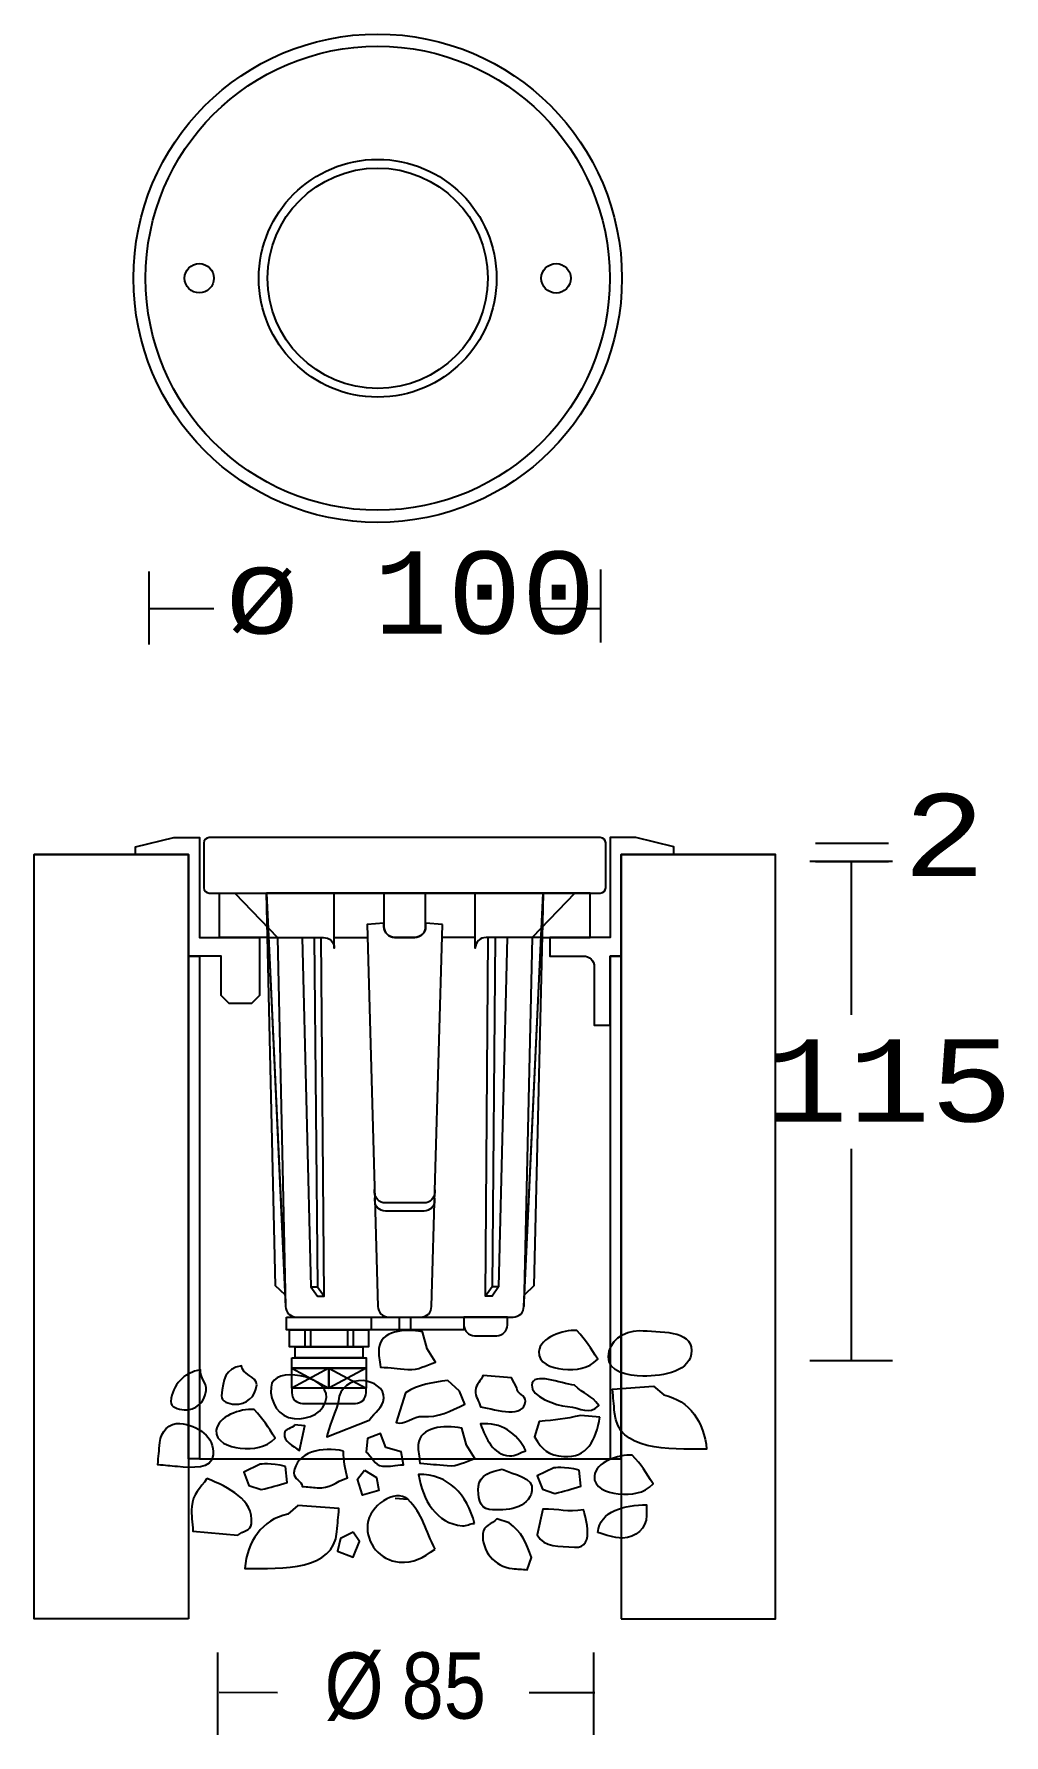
# Model space of a CAD drawing. Extents: x 46 to 142, y 104 to 272.
import ezdxf

# ---------------------------------------------------------------- set-up
doc = ezdxf.new("R2010")
doc.units = 0
doc.layers.add('LIVELLO_1', color=160, linetype='Continuous')
doc.styles.add('STD', font='txt')

# ---------------------------------------------------------------- blocks, each defined once
blk = doc.blocks.new('AI9-BLK3')
at = {"layer": 'LIVELLO_1', "color": 7}
for points in [[(-21.486974, -38.829671), (-36.770452, -38.829671), (-36.770452, 36.847536), (-21.486974, 36.847536)], [(21.34762, -38.829671), (36.630925, -38.829671), (36.630925, 36.847536), (21.34762, 36.847536)]]:
    blk.add_lwpolyline(points, close=True, dxfattribs=at)
blk = doc.blocks.new('AI9-BLK2')
at = {"layer": 'LIVELLO_1', "color": 7}
blk.add_line((-3.67, -2.35), (-2.42, -2.46), dxfattribs=at)
for points in [[(-6.7, 0.43), (-5.51, -0.3), (-5.3, -1.58), (-6.92, -2.06), (-7.4, -0.45)], [(-7.82, -5.7), (-9.08, -6.33), (-9.39, -7.58), (-7.82, -8.2), (-7.2, -6.64)]]:
    blk.add_lwpolyline(points, close=True, dxfattribs=at)
for points, knots in [([(-0.49, 12.44), (-0.49, 12.44), (0.33, 11.11), (0.33, 11.11), (-0.72, 10.81), (-1.31, 10.31), (-2.4, 10.4), (-3.49, 10.5), (-4.04, 10.55), (-5.13, 10.64), (-5.15, 11.35), (-5.35, 11.76), (-5.29, 12.46), (-5.13, 14.26), (-2.76, 14.44), (-0.98, 14.13), (-0.98, 14.13), (-0.49, 12.44), (-0.49, 12.44)], [0, 0, 0, 0, 1, 1, 1, 2, 2, 2, 3, 3, 3, 4, 4, 4, 5, 5, 5, 6, 6, 6, 6]), ([(14.31, 14.24), (15.23, 13.29), (15.67, 12.52), (16.39, 11.41), (15.39, 10.44), (14.33, 10.31), (12.92, 10.43), (11.79, 10.53), (10.46, 11.06), (10.56, 12.19), (10.68, 13.55), (12.95, 14.36), (14.31, 14.24)], [0, 0, 0, 0, 1, 1, 1, 2, 2, 2, 3, 3, 3, 4, 4, 4, 4]), ([(20.49, 14.25), (18.94, 14.25), (17.44, 13.2), (17.44, 11.65), (17.44, 10.15), (19.35, 9.74), (20.85, 9.74), (22.95, 9.74), (25.68, 10.2), (25.68, 12.29), (25.68, 14.3), (22.49, 14.11), (20.49, 14.25)], [0, 0, 0, 0, 1, 1, 1, 2, 2, 2, 3, 3, 3, 4, 4, 4, 4]), ([(-22.39, 8.31), (-22.49, 7.17), (-23.43, 6.29), (-24.57, 6.4), (-25.16, 6.45), (-25.92, 6.65), (-25.87, 7.24), (-25.72, 8.92), (-24.57, 10.06), (-22.94, 10.37), (-23.01, 9.55), (-22.32, 9.13), (-22.39, 8.31)], [0, 0, 0, 0, 1, 1, 1, 2, 2, 2, 3, 3, 3, 4, 4, 4, 4]), ([(-17.38, 8.86), (-17.47, 7.73), (-18.42, 6.85), (-19.56, 6.95), (-20.15, 7), (-20.91, 7.2), (-20.85, 7.79), (-20.71, 9.47), (-20.51, 10.45), (-18.88, 10.77), (-18.95, 9.95), (-17.3, 9.68), (-17.38, 8.86)], [0, 0, 0, 0, 1, 1, 1, 2, 2, 2, 3, 3, 3, 4, 4, 4, 4]), ([(-10.48, 7.63), (-10.61, 6.13), (-12.18, 5.4), (-13.68, 5.53), (-15.18, 5.66), (-16.1, 7.16), (-15.96, 8.66), (-15.77, 10.83), (-10.28, 9.81), (-10.48, 7.63)], [0, 0, 0, 0, 1, 1, 1, 2, 2, 2, 3, 3, 3, 3]), ([(14.09, 8.85), (15.01, 7.9), (15.75, 7.94), (16.48, 6.82), (15.48, 5.85), (14.79, 6.61), (13.38, 6.73), (12.25, 6.83), (9.75, 7.72), (9.85, 8.85), (9.97, 10.21), (12.73, 8.97), (14.09, 8.85)], [0, 0, 0, 0, 1, 1, 1, 2, 2, 2, 3, 3, 3, 4, 4, 4, 4]), ([(-4.79, 7.54), (-4.88, 6.53), (-5.69, 6.2), (-6.24, 5.39), (-6.24, 5.39), (-10.42, 3.72), (-10.42, 3.72), (-10.37, 4.35), (-9.35, 6.68), (-9.29, 7.3), (-9.18, 8.55), (-8.09, 9.4), (-6.84, 9.29), (-5.83, 9.2), (-4.7, 8.55), (-4.79, 7.54)], [0, 0, 0, 0, 1, 1, 1, 2, 2, 2, 3, 3, 3, 4, 4, 4, 5, 5, 5, 5]), ([(2.71, 8.25), (2.71, 8.25), (3.22, 6.95), (3.22, 6.95), (1.75, 6.29), (0.67, 5.6), (-0.97, 5.75), (-1.75, 5.82), (-2.88, 4.84), (-3.56, 5.14), (-3.56, 5.14), (-2.65, 8.09), (-2.65, 8.09), (-1.32, 8.92), (-0.04, 9.12), (1.54, 9.3), (1.54, 9.3), (2.71, 8.25), (2.71, 8.25)], [0, 0, 0, 0, 1, 1, 1, 2, 2, 2, 3, 3, 3, 4, 4, 4, 5, 5, 5, 6, 6, 6, 6]), ([(8.39, 8.58), (8.34, 7.95), (9.28, 7.87), (9.22, 7.25), (9.07, 5.53), (6.47, 6.39), (4.77, 6.7), (4.66, 7.25), (4.23, 7.68), (4.28, 8.31), (4.34, 8.93), (4.84, 9.28), (5.04, 9.81), (5.04, 9.81), (7.85, 9.57), (7.85, 9.57), (7.85, 9.57), (8.39, 8.58), (8.39, 8.58)], [0, 0, 0, 0, 1, 1, 1, 2, 2, 2, 3, 3, 3, 4, 4, 4, 5, 5, 5, 6, 6, 6, 6]), ([(21.91, 8.74), (21.91, 8.74), (17.84, 8.46), (17.84, 8.46), (17.92, 7.52), (17.97, 7.05), (18.05, 6.12), (18.38, 2.3), (23.32, 2.49), (27.16, 2.51), (26.93, 5.17), (25.49, 7.32), (22.92, 7.88), (22.92, 7.88), (21.91, 8.74), (21.91, 8.74)], [0, 0, 0, 0, 1, 1, 1, 2, 2, 2, 3, 3, 3, 4, 4, 4, 5, 5, 5, 5]), ([(-24.98, 5.06), (-26.02, 5.15), (-26.88, 4.22), (-26.97, 3.18), (-27.05, 2.31), (-27.09, 1.81), (-27.17, 0.95), (-26.39, 0.89), (-25.99, 0.85), (-25.21, 0.78), (-23.76, 0.66), (-21.81, 0.48), (-21.68, 1.94), (-21.53, 3.71), (-23.21, 4.9), (-24.98, 5.06)], [0, 0, 0, 0, 1, 1, 1, 2, 2, 2, 3, 3, 3, 4, 4, 4, 5, 5, 5, 5]), ([(-17.63, 6.43), (-16.71, 5.48), (-16.27, 4.71), (-15.55, 3.59), (-16.55, 2.63), (-17.61, 2.49), (-19.02, 2.62), (-20.15, 2.72), (-21.48, 3.24), (-21.38, 4.38), (-21.26, 5.74), (-19, 6.55), (-17.63, 6.43)], [0, 0, 0, 0, 1, 1, 1, 2, 2, 2, 3, 3, 3, 4, 4, 4, 4]), ([(9.26, 2.33), (8.7, 2.22), (8.27, 1.79), (7.65, 1.84), (6.01, 1.98), (5.35, 3.46), (4.78, 5), (6.76, 5.22), (8.4, 4.13), (9.26, 2.33)], [0, 0, 0, 0, 1, 1, 1, 2, 2, 2, 3, 3, 3, 3]), ([(16.59, 5.68), (16.24, 3.43), (15.29, 1.58), (13.03, 1.78), (11.47, 1.92), (10.88, 2.4), (10.13, 3.73), (10.13, 3.73), (10.58, 5.26), (10.58, 5.26), (12.24, 5.35), (13.12, 5.51), (14.72, 5.84), (14.72, 5.84), (16.59, 5.68), (16.59, 5.68)], [0, 0, 0, 0, 1, 1, 1, 2, 2, 2, 3, 3, 3, 4, 4, 4, 5, 5, 5, 5]), ([(-13.62, 4.91), (-13.62, 4.91), (-12.61, 4.83), (-12.61, 4.83), (-12.61, 4.83), (-13.14, 2.36), (-13.14, 2.36), (-13.8, 2.89), (-14.71, 3.2), (-14.64, 4.06), (-14.6, 4.53), (-13.81, 4.54), (-13.62, 4.91)], [0, 0, 0, 0, 1, 1, 1, 2, 2, 2, 3, 3, 3, 4, 4, 4, 4]), ([(-4.6, 2.68), (-4.6, 2.68), (-3.07, 2.23), (-3.07, 2.23), (-3.07, 2.23), (-2.86, 0.96), (-2.86, 0.96), (-3.65, 0.95), (-4.14, 0.76), (-4.92, 0.82), (-5.78, 0.9), (-5.94, 1.78), (-6.53, 2.22), (-6.53, 2.22), (-6.41, 3.55), (-6.41, 3.55), (-6.41, 3.55), (-5.11, 4.06), (-5.11, 4.06), (-5.11, 4.06), (-4.6, 2.68), (-4.6, 2.68)], [0, 0, 0, 0, 1, 1, 1, 2, 2, 2, 3, 3, 3, 4, 4, 4, 5, 5, 5, 6, 6, 6, 7, 7, 7, 7]), ([(3.4, 2.91), (3.4, 2.91), (4.23, 1.58), (4.23, 1.58), (3.18, 1.28), (2.59, 0.78), (1.49, 0.88), (0.4, 0.98), (-0.14, 1.02), (-1.23, 1.12), (-1.25, 1.83), (-1.45, 2.24), (-1.39, 2.94), (-1.23, 4.73), (1.14, 4.92), (2.92, 4.6), (2.92, 4.6), (3.4, 2.91), (3.4, 2.91)], [0, 0, 0, 0, 1, 1, 1, 2, 2, 2, 3, 3, 3, 4, 4, 4, 5, 5, 5, 6, 6, 6, 6]), ([(-8.79, 2.31), (-8.8, 1.29), (-8.62, 0.65), (-8.39, -0.32), (-9.61, -0.76), (-10.14, -1.42), (-11.38, -1.31), (-11.93, -1.26), (-12.32, -1.23), (-12.86, -1.18), (-12.89, -0.63), (-13.74, -0.48), (-13.69, 0.15), (-13.51, 2.25), (-10.87, 2.81), (-8.79, 2.31)], [0, 0, 0, 0, 1, 1, 1, 2, 2, 2, 3, 3, 3, 4, 4, 4, 5, 5, 5, 5]), ([(19.8, 1.9), (20.72, 0.95), (21.16, 0.18), (21.88, -0.94), (20.88, -1.9), (19.82, -2.04), (18.41, -1.91), (17.28, -1.81), (15.95, -1.29), (16.05, -0.15), (16.17, 1.21), (18.44, 2.02), (19.8, 1.9)], [0, 0, 0, 0, 1, 1, 1, 2, 2, 2, 3, 3, 3, 4, 4, 4, 4]), ([(-14.53, 0.8), (-14.53, 0.8), (-14.35, -0.79), (-14.35, -0.79), (-15.32, -1.09), (-15.96, -1.27), (-16.92, -1.5), (-16.92, -1.5), (-18.15, -1.08), (-18.15, -1.08), (-18.15, -1.08), (-18.66, 0.22), (-18.66, 0.22), (-18.66, 0.22), (-17.02, 1.02), (-17.02, 1.02), (-17.02, 1.02), (-15.99, 1.16), (-14.53, 0.8)], [0, 0, 0, 0, 1, 1, 1, 2, 2, 2, 3, 3, 3, 4, 4, 4, 5, 5, 5, 6, 6, 6, 6]), ([(4.18, -4.87), (3.71, -4.83), (3.45, -5.12), (2.98, -5.08), (0.41, -4.86), (-0.96, -2.54), (-1.36, 0.01), (1.55, 0.07), (3.49, -1.98), (4.18, -4.87)], [0, 0, 0, 0, 1, 1, 1, 2, 2, 2, 3, 3, 3, 3]), ([(6.92, 0.51), (5.88, 0.37), (4.67, -0.08), (4.57, -1.17), (4.49, -2.1), (4.69, -3.38), (5.63, -3.46), (7.42, -3.62), (9.48, -3.41), (9.87, -1.63), (10.15, -0.24), (8.12, -0.06), (6.92, 0.51)], [0, 0, 0, 0, 1, 1, 1, 2, 2, 2, 3, 3, 3, 4, 4, 4, 4]), ([(14.54, 0.43), (14.54, 0.43), (14.72, -1.15), (14.72, -1.15), (13.75, -1.46), (13.1, -1.64), (12.14, -1.87), (12.14, -1.87), (10.92, -1.45), (10.92, -1.45), (10.92, -1.45), (10.4, -0.15), (10.4, -0.15), (10.4, -0.15), (12.04, 0.65), (12.04, 0.65), (12.04, 0.65), (13.08, 0.79), (14.54, 0.43)], [0, 0, 0, 0, 1, 1, 1, 2, 2, 2, 3, 3, 3, 4, 4, 4, 5, 5, 5, 6, 6, 6, 6]), ([(-22.31, -0.4), (-20.11, -1.3), (-17.69, -2.46), (-17.9, -4.88), (-17.96, -5.58), (-18.75, -5.59), (-19.26, -6.01), (-19.26, -6.01), (-23.71, -5.62), (-23.71, -5.62), (-23.7, -4.68), (-23.89, -4.12), (-23.81, -3.18), (-23.7, -1.93), (-22.94, -1.37), (-22.31, -0.4)], [0, 0, 0, 0, 1, 1, 1, 2, 2, 2, 3, 3, 3, 4, 4, 4, 5, 5, 5, 5]), ([(0.29, -7.41), (-0.96, -8.24), (-1.79, -8.8), (-3.28, -8.67), (-5.15, -8.51), (-6.57, -6.81), (-6.41, -4.94), (-6.25, -3.14), (-3.66, -1.33), (-2.42, -2.46), (-0.9, -3.93), (-0.72, -5.52), (0.29, -7.41)], [0, 0, 0, 0, 1, 1, 1, 2, 2, 2, 3, 3, 3, 4, 4, 4, 4]), ([(-13.29, -3.08), (-13.29, -3.08), (-9.23, -3.36), (-9.23, -3.36), (-9.31, -4.29), (-9.35, -4.76), (-9.43, -5.69), (-9.77, -9.52), (-14.7, -9.32), (-18.55, -9.3), (-18.32, -6.65), (-16.87, -4.49), (-14.31, -3.93), (-14.31, -3.93), (-13.29, -3.08), (-13.29, -3.08)], [0, 0, 0, 0, 1, 1, 1, 2, 2, 2, 3, 3, 3, 4, 4, 4, 5, 5, 5, 5]), ([(14.09, -7.21), (12.53, -7.07), (11.12, -7.29), (10.38, -5.97), (10.38, -5.97), (10.94, -3.45), (10.94, -3.45), (12.6, -3.36), (13.37, -3.82), (14.97, -3.49), (14.97, -3.49), (16.35, -7.4), (14.09, -7.21)], [0, 0, 0, 0, 1, 1, 1, 2, 2, 2, 3, 3, 3, 4, 4, 4, 4]), ([(16.39, -5.75), (17.3, -6.02), (17.89, -6.29), (18.85, -6.29), (20.12, -6.29), (21.22, -5.34), (21.22, -4.06), (21.22, -3.65), (21.17, -3.42), (21.22, -3.01), (19.08, -3.01), (16.57, -3.6), (16.39, -5.75)], [0, 0, 0, 0, 1, 1, 1, 2, 2, 2, 3, 3, 3, 4, 4, 4, 4]), ([(7.61, -4.8), (8.87, -5.7), (9.32, -6.76), (9.83, -8.22), (9.83, -8.22), (9.41, -9.44), (9.41, -9.44), (8.86, -9.39), (8.47, -9.36), (7.92, -9.31), (6.21, -9.16), (4.86, -7.55), (5.01, -5.83), (5.07, -5.05), (5.87, -4.96), (6.39, -4.38), (6.39, -4.38), (7.61, -4.8), (7.61, -4.8)], [0, 0, 0, 0, 1, 1, 1, 2, 2, 2, 3, 3, 3, 4, 4, 4, 5, 5, 5, 6, 6, 6, 6])]:
    blk.add_open_spline(points, degree=3, knots=knots, dxfattribs=at)
blk = doc.blocks.new('AI9-BLK1')
at = {"layer": 'LIVELLO_1', "color": 7}
for p, q in [((-34.9, 25.59), (-34.9, 32.82)), ((9.8, 25.79), (9.8, 33.01)), ((-34.85, 29.15), (-28.5, 29.15)), ((3.54, 29.15), (9.88, 29.15)), ((31.06, 5.91), (38.29, 5.91)), ((-31.02, 4.78), (-46.3, 4.78)), ((11.82, 4.78), (27.1, 4.78)), ((30.5, 4.14), (38.67, 4.14)), ((31.06, 4.09), (38.29, 4.09)), ((34.59, 4.14), (34.59, -11.08)), ((-16.58, -3.43), (-13.3, -3.43)), ((-2.62, -3.43), (-5.9, -3.43)), ((34.59, -24.35), (34.59, -45.32)), ((-18.89, -38.03), (-18.25, -38.03)), ((-0.31, -38.03), (-0.95, -38.03)), ((-12.94, -41.02), (-12.94, -42.27)), ((-10.15, -41.02), (-10.15, -42.27)), ((-9.02, -41.02), (-9.02, -42.27)), ((-19.5, -42.27), (-19.5, -43.95)), ((-18.93, -42.27), (-18.93, -43.95)), ((-15.27, -42.27), (-15.27, -43.95)), ((-14.7, -42.27), (-14.7, -43.95)), ((30.5, -45.32), (38.67, -45.32)), ((-17.1, -46.06), (-20.78, -48.07)), ((-20.78, -46.06), (-17.1, -48.07)), ((-17.1, -46.06), (-13.42, -48.07)), ((-13.42, -46.06), (-17.1, -48.07)), ((-29.92, -55.05), (10.72, -55.05)), ((-28.12, -82.39), (-28.12, -74.23)), ((9.12, -82.39), (9.12, -74.23)), ((-22.21, -78.23), (-27.96, -78.2)), ((9.23, -78.23), (2.73, -78.23))]:
    blk.add_line(p, q, dxfattribs=at)
for points in [[(-31.02, 4.78), (-36.24, 4.78), (-36.24, 5.54), (-32.47, 6.46), (-29.92, 6.46), (-29.92, -3.43), (-23.97, -3.43), (-23.97, -9.16), (-24.77, -9.97), (-26.99, -9.97), (-27.78, -9.16), (-27.78, -5.27), (-31.02, -5.27)], [(-27.94, 0.97), (-23.29, 0.97), (-23.19, -3.43), (-27.94, -3.43)], [(-23.29, 0.97), (-21.45, -38.81), (-22.38, -37.92)], [(4.09, 0.97), (3.18, -37.92), (2.24, -38.81)], [(8.74, 0.97), (4.09, 0.97), (3.99, -3.43), (8.74, -3.43)], [(-31.02, -5.27), (-29.92, -5.27), (-29.92, -55.05), (-31.02, -55.05)], [(11.82, -5.27), (10.72, -5.27), (10.72, -55.05), (11.82, -55.05)], [(-21.31, -41.02), (-3.75, -41.02), (-3.75, -42.27), (-21.31, -42.27)], [(-21.01, -42.27), (-13.19, -42.27), (-13.19, -43.95), (-21.01, -43.95)], [(-20.78, -45.05), (-13.42, -45.05), (-13.42, -46.06), (-20.78, -46.06)], [(-20.46, -43.95), (-13.75, -43.95), (-13.75, -45.05), (-20.46, -45.05)], [(-20.78, -46.06), (-17.1, -46.06), (-17.1, -48.07), (-20.78, -48.07)], [(-17.1, -46.06), (-13.42, -46.06), (-13.42, -48.07), (-17.1, -48.07)]]:
    blk.add_lwpolyline(points, close=True, dxfattribs=at)
for points in [[(-26.43, 0.97), (-22.2, -3.43), (-21.39, -39.96)], [(7.23, 0.97), (3, -3.43), (2.19, -39.96)], [(-19.75, -3.43), (-18.89, -38.03), (-18.24, -38.95), (-17.58, -38.95), (-17.87, -3.43)], [(-18.56, -3.43), (-18.25, -38.03), (-17.58, -38.95)], [(-0.64, -3.43), (-0.95, -38.03), (-1.62, -38.95)], [(0.55, -3.43), (-0.31, -38.03), (-0.96, -38.95), (-1.62, -38.95), (-1.34, -3.43)]]:
    blk.add_lwpolyline(points, dxfattribs=at)
for centre, radius in [((-12.28, 61.84), 24.18), ((-12.28, 61.84), 22.97), ((-12.28, 61.84), 11.77), ((-12.28, 61.84), 10.91), ((-29.94, 61.84), 1.45), ((5.38, 61.84), 1.46)]:
    blk.add_circle(centre, radius, dxfattribs=at)
for points, knots in [([(-28.96, 6.46), (-28.96, 6.46), (9.76, 6.46), (9.76, 6.46), (10.05, 6.46), (10.29, 6.22), (10.29, 5.93), (10.29, 5.93), (10.29, 1.5), (10.29, 1.5), (10.29, 1.21), (10.05, 0.97), (9.76, 0.97), (9.76, 0.97), (-28.96, 0.97), (-28.96, 0.97), (-29.25, 0.97), (-29.49, 1.21), (-29.49, 1.5), (-29.49, 1.5), (-29.49, 5.93), (-29.49, 5.93), (-29.49, 6.22), (-29.25, 6.46), (-28.96, 6.46)], [0, 0, 0, 0, 1, 1, 1, 2, 2, 2, 3, 3, 3, 4, 4, 4, 5, 5, 5, 6, 6, 6, 7, 7, 7, 8, 8, 8, 8]), ([(8.09, -5.27), (8.09, -5.27), (4.77, -5.27), (4.77, -5.27), (4.77, -5.27), (4.77, -3.43), (4.77, -3.43), (4.77, -3.43), (10.72, -3.43), (10.72, -3.43), (10.72, -3.43), (10.72, 6.46), (10.72, 6.46), (10.72, 6.46), (13.27, 6.46), (13.27, 6.46), (13.27, 6.46), (17.04, 5.54), (17.04, 5.54), (17.04, 5.54), (17.04, 4.78), (17.04, 4.78), (17.04, 4.78), (11.82, 4.78), (11.82, 4.78), (11.82, 4.78), (11.82, -5.27), (11.82, -5.27), (11.82, -5.27), (10.72, -5.27), (10.72, -5.27), (10.72, -5.27), (10.72, -12.11), (10.72, -12.11), (10.72, -12.11), (9.16, -12.11), (9.16, -12.11), (9.16, -12.11), (9.16, -6.34), (9.16, -6.34), (9.16, -5.75), (8.68, -5.27), (8.09, -5.27)], [0, 0, 0, 0, 1, 1, 1, 2, 2, 2, 3, 3, 3, 4, 4, 4, 5, 5, 5, 6, 6, 6, 7, 7, 7, 8, 8, 8, 9, 9, 9, 10, 10, 10, 11, 11, 11, 12, 12, 12, 13, 13, 13, 14, 14, 14, 14]), ([(-23.29, 0.97), (-23.29, 0.97), (-16.58, 0.97), (-16.58, 0.97), (-16.58, 0.97), (-16.58, -4.49), (-16.58, -4.49), (-16.58, -3.9), (-17.06, -3.43), (-17.65, -3.43), (-17.65, -3.43), (-23.19, -3.43), (-23.19, -3.43), (-23.19, -3.43), (-23.29, 0.97), (-23.29, 0.97)], [0, 0, 0, 0, 1, 1, 1, 2, 2, 2, 3, 3, 3, 4, 4, 4, 5, 5, 5, 5]), ([(-20.32, -41.02), (-20.91, -41.02), (-21.39, -40.55), (-21.39, -39.96), (-21.39, -39.96), (-23.29, 0.97), (-23.29, 0.97), (-23.29, 0.97), (4.09, 0.97), (4.09, 0.97), (4.09, 0.97), (2.19, -39.96), (2.19, -39.96), (2.19, -40.55), (1.71, -41.02), (1.12, -41.02), (1.12, -41.02), (-20.32, -41.02), (-20.32, -41.02)], [0, 0, 0, 0, 1, 1, 1, 2, 2, 2, 3, 3, 3, 4, 4, 4, 5, 5, 5, 6, 6, 6, 6]), ([(-7.54, 0.97), (-7.54, 0.97), (-7.54, -2.36), (-7.54, -2.36), (-7.54, -2.95), (-8.02, -3.43), (-8.61, -3.43), (-8.61, -3.43), (-10.6, -3.43), (-10.6, -3.43), (-11.19, -3.43), (-11.66, -2.95), (-11.66, -2.36), (-11.66, -2.36), (-11.66, 0.97), (-11.66, 0.97), (-11.66, 0.97), (-7.54, 0.97), (-7.54, 0.97)], [0, 0, 0, 0, 1, 1, 1, 2, 2, 2, 3, 3, 3, 4, 4, 4, 5, 5, 5, 6, 6, 6, 6]), ([(4.09, 0.97), (4.09, 0.97), (-2.62, 0.97), (-2.62, 0.97), (-2.62, 0.97), (-2.62, -4.49), (-2.62, -4.49), (-2.62, -3.9), (-2.14, -3.43), (-1.55, -3.43), (-1.55, -3.43), (3.99, -3.43), (3.99, -3.43), (3.99, -3.43), (4.09, 0.97), (4.09, 0.97)], [0, 0, 0, 0, 1, 1, 1, 2, 2, 2, 3, 3, 3, 4, 4, 4, 5, 5, 5, 5]), ([(-5.88, -2.13), (-5.88, -2.13), (-6.95, -39.96), (-6.95, -39.96), (-6.95, -40.55), (-7.42, -41.02), (-8.01, -41.02), (-8.01, -41.02), (-11.19, -41.02), (-11.19, -41.02), (-11.78, -41.02), (-12.26, -40.55), (-12.26, -39.96), (-12.26, -39.96), (-13.33, -2.13), (-13.33, -2.13), (-13.33, -2.13), (-11.66, -2.02), (-11.66, -2.02), (-11.66, -2.02), (-11.66, -2.36), (-11.66, -2.36), (-11.66, -2.95), (-11.19, -3.43), (-10.6, -3.43), (-10.6, -3.43), (-8.61, -3.43), (-8.61, -3.43), (-8.02, -3.43), (-7.54, -2.95), (-7.54, -2.36), (-7.54, -2.36), (-7.54, -2.02), (-7.54, -2.02), (-7.54, -2.02), (-5.88, -2.13), (-5.88, -2.13)], [0, 0, 0, 0, 1, 1, 1, 2, 2, 2, 3, 3, 3, 4, 4, 4, 5, 5, 5, 6, 6, 6, 7, 7, 7, 8, 8, 8, 9, 9, 9, 10, 10, 10, 11, 11, 11, 12, 12, 12, 12]), ([(-6.62, -28.43), (-6.62, -28.43), (-6.63, -28.65), (-6.63, -28.65), (-6.63, -29.24), (-7.1, -29.72), (-7.69, -29.72), (-7.69, -29.72), (-11.52, -29.72), (-11.52, -29.72), (-12.11, -29.72), (-12.59, -29.24), (-12.59, -28.65), (-12.59, -28.65), (-12.59, -28.39), (-12.59, -28.39)], [0, 0, 0, 0, 1, 1, 1, 2, 2, 2, 3, 3, 3, 4, 4, 4, 5, 5, 5, 5]), ([(-6.65, -29.25), (-6.65, -29.25), (-6.65, -29.46), (-6.65, -29.46), (-6.65, -30.05), (-7.1, -30.53), (-7.69, -30.53), (-7.69, -30.53), (-11.52, -30.53), (-11.52, -30.53), (-12.11, -30.53), (-12.56, -30.05), (-12.56, -29.46), (-12.56, -29.46), (-12.56, -29.2), (-12.56, -29.2)], [0, 0, 0, 0, 1, 1, 1, 2, 2, 2, 3, 3, 3, 4, 4, 4, 5, 5, 5, 5]), ([(0.57, -41.02), (0.57, -41.02), (0.57, -41.8), (0.57, -41.8), (0.57, -42.39), (0.09, -42.87), (-0.5, -42.87), (-0.5, -42.87), (-2.68, -42.87), (-2.68, -42.87), (-3.27, -42.87), (-3.75, -42.39), (-3.75, -41.8), (-3.75, -41.8), (-3.75, -41.02), (-3.75, -41.02), (-3.75, -41.02), (0.57, -41.02), (0.57, -41.02)], [0, 0, 0, 0, 1, 1, 1, 2, 2, 2, 3, 3, 3, 4, 4, 4, 5, 5, 5, 6, 6, 6, 6]), ([(-13.42, -48.07), (-13.42, -48.07), (-13.42, -48.51), (-13.42, -48.51), (-13.42, -49.1), (-13.9, -49.57), (-14.49, -49.57), (-14.49, -49.57), (-19.72, -49.57), (-19.72, -49.57), (-20.31, -49.57), (-20.78, -49.1), (-20.78, -48.51), (-20.78, -48.51), (-20.78, -48.07), (-20.78, -48.07), (-20.78, -48.07), (-13.42, -48.07), (-13.42, -48.07)], [0, 0, 0, 0, 1, 1, 1, 2, 2, 2, 3, 3, 3, 4, 4, 4, 5, 5, 5, 6, 6, 6, 6])]:
    blk.add_open_spline(points, degree=3, knots=knots, dxfattribs=at)
for name, p in [('AI9-BLK3', (-9.53, -32.06)), ('AI9-BLK2', (-6.88, -56.6))]:
    blk.add_blockref(name, p, dxfattribs=at)
at = {"layer": 'LIVELLO_1', "color": 7, "attachment_point": 1, "style": 'STD'}
for s, insert, char_height in [('\\fCourier|b0|i0;\\H8.1326;\\W0.90;\\C7;ø 100', (-27.37, 34.79), 8.1326), ('\\fCourier|b0|i0;\\H8.1326;\\C7;2', (39.74, 10.78), 8.1326), ('\\fCourier|b0|i0;\\H8.1326;\\C7;115', (26.13, -13.53), 8.1326), ('\\fArial Narrow|b0|i0;\\H6.5537;\\C7;Ø', (-17.54, -74.22), 6.5537), ('\\fArial Narrow|b0|i0;\\H6.5537;\\C7;85', (-9.91, -74.22), 6.5537)]:
    blk.add_mtext(s, dxfattribs=dict(at, insert=insert, char_height=char_height))

msp = doc.modelspace()

# ---------------------------------------------------------------- block references
at = {"layer": 'LIVELLO_1', "color": 7}
msp.add_blockref('AI9-BLK1', (92.329851, 186.186913), dxfattribs=at)

doc.saveas('drawing.dxf')
